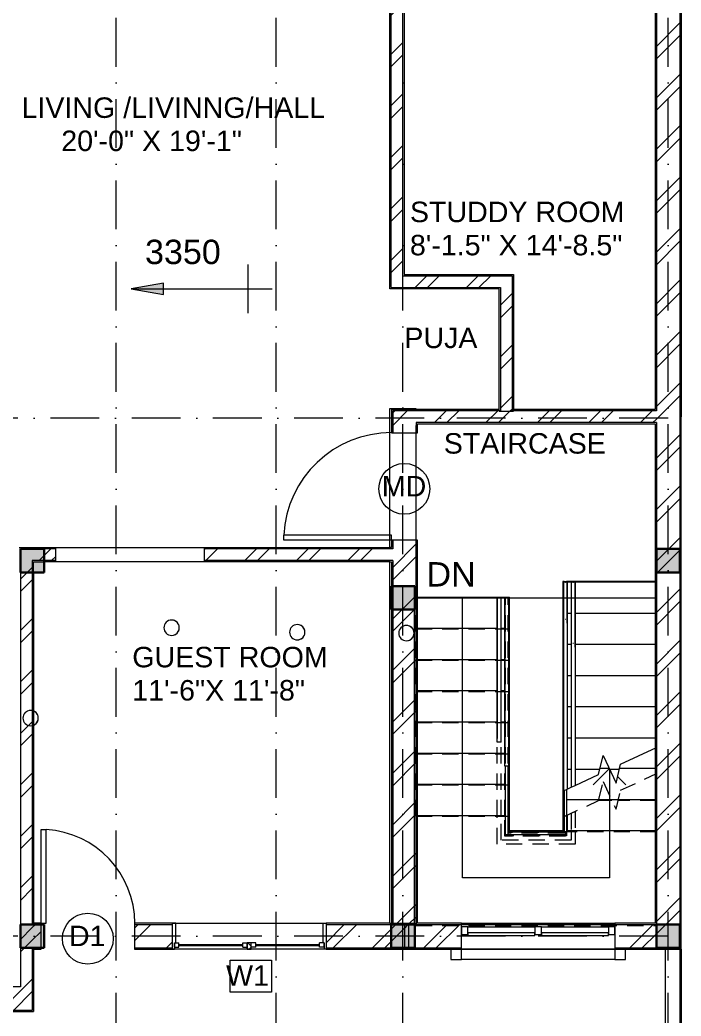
# Model space of a CAD drawing. Header units: millimetres. Extents: x -12349 to 27424, y -32504 to 3768.
# Drawn here: x 14872 to 21330, y -16744 to -7011 of the extents above; entities that cross this region are included whole.
import ezdxf

# ---------------------------------------------------------------- set-up
doc = ezdxf.new("R2010")
doc.units = ezdxf.units.MM
doc.linetypes.add('Dash Dot 3_16_', pattern=[793.75, 476.25, -158.75, 0, -158.75])
doc.linetypes.add('Overhead 1_16_', pattern=[257.96875, 158.75, -99.21875])
for name, color, linetype, lineweight in [('A-DOOR', 7, 'Continuous', 13), ('A-DOOR-1', 7, 'Continuous', 9), ('A-DOOR-2', 7, 'Continuous', 20), ('A-DOOR-IDEN', 7, 'Continuous', 9), ('A-FLOR-HRAL', 6, 'Continuous', 9), ('A-FLOR-HRAL-1', 6, 'Overhead 1_16_', 9), ('A-FLOR-HRAL-MBND', 6, 'Overhead 1_16_', 9), ('A-GENM', 8, 'Continuous', 9), ('A-GENM-1', 8, 'Continuous', 20), ('A-GLAZ', 6, 'Continuous', 13), ('A-GLAZ-1', 6, 'Continuous', 30), ('A-GLAZ-2', 6, 'Continuous', 20), ('A-GLAZ-3', 6, 'Continuous', 9), ('A-GLAZ-CURT', 52, 'Continuous', 9), ('A-GLAZ-CURT-1', 52, 'Continuous', 13), ('A-GLAZ-CWMG', 51, 'Continuous', 9), ('A-GLAZ-CWMG-1', 51, 'Continuous', 20), ('A-GLAZ-IDEN', 7, 'Continuous', 9), ('A-ROOF-OTLN', 9, 'Continuous', 9), ('A-WALL', 4, 'Continuous', 13), ('A-WALL-1', 7, 'Continuous', 13), ('A-WALL-FNSH-1', 55, 'Continuous', 9), ('A-WALL-PATT-1', 8, 'Continuous', 9), ('E-LITE-EQPM', 33, 'Continuous', 9), ('G-ANNO-DIMS', 111, 'Continuous', 9), ('G-ANNO-TEXT-1', 37, 'Continuous', 9), ('S-COLS', 3, 'Continuous', 9), ('S-COLS-1', 3, 'Continuous', 30), ('S-GRID-1', 7, 'Dash Dot 3_16_', 9), ('S-STRS', 2, 'Continuous', 9), ('S-STRS-ANNO', 7, 'Continuous', 9), ('S-STRS-IDEN', 7, 'Continuous', 9), ('S-STRS-MBND', 2, 'Overhead 1_16_', 9), ('S-STRS-MBND-1', 2, 'Continuous', 9)]:
    doc.layers.add(name, color=color, linetype=linetype, lineweight=lineweight)
doc.styles.add('Arial', font='arial.ttf', dxfattribs={"height": 238.125})
doc.styles.add('Arial_2', font='arial.ttf', dxfattribs={"height": 200})
pattern_1 = [(45, (21317.15, 0), (-251.447, 251.447), []), (45, (21317.15, 381), (-251.447, 251.447), [])]

# ---------------------------------------------------------------- blocks, each defined once
blk = doc.blocks.new('M_Downlight - Recessed Can - 152mm Incandescent - 120V-252134-1ST FLOOR')
at = {"layer": 'E-LITE-EQPM'}
for start, end in [(360, 180), (180, 360)]:
    blk.add_arc((0, 0), 75, start, end, dxfattribs=at)
blk = doc.blocks.new('Railing - Railing-215944-1ST FLOOR')
at = {"layer": 'A-FLOR-HRAL'}
for p, q in [((12496.8, -1104.9), (12504.4, -1104.9)), ((12496.8, -1130.3), (12496.8, -1104.9)), ((12496.8, -1130.3), (12504.4, -1130.3)), ((14528.6, -1104.9), (14935.2, -1104.9)), ((14540.5, -1130.3), (14935.2, -1130.3)), ((14935.2, -1104.9), (14973.3, -1104.9)), ((14935.2, -1104.9), (14973.3, -1104.9)), ((14935.2, -1104.9), (14973.3, -1104.9)), ((14935.2, -1104.9), (14973.3, -1104.9)), ((14935.2, -1104.9), (14973.3, -1104.9)), ((14935.2, -1104.9), (14973.3, -1104.9)), ((14935.2, -1104.9), (14973.3, -1104.9)), ((14935.2, -1130.3), (14947.9, -1130.3)), ((14935.2, -1130.3), (14947.9, -1130.3)), ((14935.2, -1130.3), (14947.9, -1130.3)), ((14935.2, -1130.3), (14947.9, -1130.3)), ((14935.2, -1130.3), (14947.9, -1130.3)), ((14935.2, -1130.3), (14947.9, -1130.3)), ((14935.2, -1130.3), (14947.9, -1130.3)), ((14947.9, -1130.3), (14947.9, -1676.4)), ((14973.3, -1104.9), (14973.3, -1701.8)), ((14782.8, -1676.4), (14301.7, -1676.4)), ((14782.8, -1701.8), (14301.7, -1701.8)), ((14960.6, -1676.4), (14782.8, -1676.4)), ((14960.6, -1701.8), (14782.8, -1701.8))]:
    blk.add_line(p, q, dxfattribs=at)
blk = doc.blocks.new('Top Rail Type - Top Rail_Internal_-215961-1ST FLOOR')
at = {"layer": 'A-FLOR-HRAL'}
for p, q in [((14267.2, -1670), (12649.2, -1670)), ((12649.2, -1708.1), (14267.2, -1708.1)), ((14302, -1687.1), (14302, -1691.1))]:
    blk.add_line(p, q, dxfattribs=at)
at = {"layer": 'A-FLOR-HRAL', "flags": 128}
blk.add_lwpolyline([(12649.2, -1691.1), (12649.2, -1689.1), (12649.2, -1687.1)], dxfattribs=at)
blk = doc.blocks.new('Top Rail Type - Top Rail_Internal_-V18-1ST FLOOR')
at = {"layer": 'A-FLOR-HRAL'}
for p, q in [((12649.2, -1708.1), (12649.2, -1670)), ((14302.2, -1670), (12649.2, -1670)), ((14302.2, -1708.1), (12649.2, -1708.1)), ((14301.7, -1670), (14301.7, -1686)), ((14301.7, -1692.2), (14301.7, -1708.1))]:
    blk.add_line(p, q, dxfattribs=at)
blk = doc.blocks.new('Handrail Type - Handrail_Internal_-216587-1ST FLOOR')
at = {"layer": 'A-FLOR-HRAL'}
for p, q in [((14031.6, -1746.2), (12649.2, -1746.2)), ((12649.2, -1784.3), (14031.6, -1784.3)), ((14066.5, -1763.3), (14066.5, -1767.3))]:
    blk.add_line(p, q, dxfattribs=at)
at = {"layer": 'A-FLOR-HRAL', "flags": 128}
blk.add_lwpolyline([(12649.2, -1767.3), (12649.2, -1765.3), (12649.2, -1763.3)], dxfattribs=at)
blk = doc.blocks.new('Handrail Type - Handrail_Internal_-V19-1ST FLOOR')
at = {"layer": 'A-FLOR-HRAL'}
for p, q in [((12649.2, -1784.3), (12649.2, -1746.2)), ((14066.7, -1746.2), (12649.2, -1746.2)), ((14066.2, -1746.2), (14066.2, -1762.2)), ((14066.7, -1784.3), (12649.2, -1784.3)), ((14066.2, -1768.4), (14066.2, -1784.3))]:
    blk.add_line(p, q, dxfattribs=at)
blk = doc.blocks.new('M_Casement Dbl with Trim - 0812 x 1220mm-213429-1ST FLOOR')
at = {"layer": 'A-GLAZ-3'}
h = blk.add_hatch(dxfattribs=at)
h.set_pattern_fill('FP_2', color=256, style=0, pattern_type=2)
h.set_pattern_definition([(225, (-4205.1, -15944.85), (211.993, -211.993), []), (315, (-4205.1, -15944.85), (211.993, 211.993), [])])
h.paths.add_polyline_path([(-19.05, 146.1), (-19.05, 82.6), (19.05, 82.6), (19.05, 146.1)], flags=0)
at = {"layer": 'A-GLAZ-1'}
for p, q in [((-686.5, 104.825), (-63.5, 104.825)), ((63.5, 104.825), (686.5, 104.825))]:
    blk.add_line(p, q, dxfattribs=at)
at = {"layer": 'A-GLAZ-2'}
for p, q in [((-750, 146.05), (-730.95, 146.05)), ((-730.95, 82.6), (-730.95, 146.05)), ((-730.95, 127.05), (-730.95, 82.6)), ((-730.95, 127.05), (-686.5, 127.05)), ((-686.5, 127.05), (-686.5, 82.6)), ((-63.5, 127.05), (-63.5, 82.6)), ((-63.5, 127.05), (-19.05, 127.05)), ((-19.05, 146.1), (-19.05, 82.6)), ((-19.05, 146.1), (19.05, 146.1)), ((-19.05, 127.05), (-19.05, 82.6)), ((19.05, 146.1), (19.05, 82.6)), ((19.05, 127.05), (19.05, 82.6)), ((63.5, 127.05), (19.05, 127.05)), ((63.5, 127.05), (63.5, 82.6)), ((686.5, 127.05), (686.5, 82.6)), ((730.95, 127.05), (686.5, 127.05)), ((730.95, 82.6), (730.95, 146.05)), ((750, 146.05), (730.95, 146.05)), ((730.95, 127.05), (730.95, 82.6)), ((-730.95, 82.6), (-686.5, 82.6)), ((-730.95, 82.6), (-718.25, 82.6)), ((-718.25, -107.95), (-718.25, 82.6)), ((-63.5, 82.6), (-19.05, 82.6)), ((-19.05, 82.6), (19.05, 82.6)), ((63.5, 82.6), (19.05, 82.6)), ((730.95, 82.6), (686.5, 82.6)), ((718.25, 82.6), (718.25, -107.95)), ((-718.25, -107.95), (-750, -107.95)), ((718.25, -107.95), (750, -107.95))]:
    blk.add_line(p, q, dxfattribs=at)
at = {"layer": 'A-GLAZ-3'}
for p, q in [((19.05, 146.1), (-19.05, 146.1)), ((-19.05, 146.1), (-19.05, 82.6)), ((19.05, 82.6), (19.05, 146.1)), ((-19.05, 82.6), (19.05, 82.6))]:
    blk.add_line(p, q, dxfattribs=at)
blk = doc.blocks.new('Single-Flush - 36_ x 84_-213765-1ST FLOOR')
at = {"layer": 'A-DOOR-1'}
blk.add_arc((457.2, -127), 916.1, 180, 266.82115, dxfattribs=at)
at = {"layer": 'A-DOOR-2'}
for p, q in [((406.4, -127), (406.4, -1041.7)), ((457.2, -127), (406.4, -127)), ((457.2, -127), (457.2, -1041.7)), ((457.2, -1041.7), (406.4, -1041.7))]:
    blk.add_line(p, q, dxfattribs=at)
blk = doc.blocks.new('Single-Flush - D1-213815-1ST FLOOR')
at = {"layer": 'A-DOOR-1'}
blk.add_arc((525, -127), 1051.7, 180, 267.23136, dxfattribs=at)
at = {"layer": 'A-DOOR-2'}
for p, q in [((474.2, -127), (474.2, -1177.5)), ((525, -127), (474.2, -127)), ((525, -127), (525, -1177.5)), ((525, -1177.5), (474.2, -1177.5))]:
    blk.add_line(p, q, dxfattribs=at)
blk = doc.blocks.new('Railing - Railing-216675-1ST FLOOR')
at = {"layer": 'A-FLOR-HRAL-MBND'}
for p, q in [((14782.6, -1104.9), (14942.8, -1104.9)), ((14782.6, -1104.9), (14942.8, -1104.9)), ((14782.6, -1104.9), (14942.8, -1104.9)), ((14782.6, -1104.9), (14942.8, -1104.9)), ((14782.6, -1104.9), (14942.8, -1104.9)), ((14782.6, -1104.9), (14942.8, -1104.9)), ((14782.6, -1104.9), (14942.8, -1104.9)), ((14794.5, -1130.3), (14942.8, -1130.3)), ((14794.5, -1130.3), (14942.8, -1130.3)), ((14794.5, -1130.3), (14942.8, -1130.3)), ((14794.5, -1130.3), (14942.8, -1130.3)), ((14794.5, -1130.3), (14942.8, -1130.3)), ((14794.5, -1130.3), (14942.8, -1130.3)), ((14794.5, -1130.3), (14942.8, -1130.3)), ((14942.8, -1104.9), (14980.9, -1104.9)), ((14942.8, -1104.9), (14980.9, -1104.9)), ((14942.8, -1104.9), (14980.9, -1104.9)), ((14942.8, -1104.9), (14980.9, -1104.9)), ((14942.8, -1104.9), (14980.9, -1104.9)), ((14942.8, -1104.9), (14980.9, -1104.9)), ((14942.8, -1104.9), (14980.9, -1104.9)), ((14942.8, -1130.3), (14955.5, -1130.3)), ((14942.8, -1130.3), (14955.5, -1130.3)), ((14942.8, -1130.3), (14955.5, -1130.3)), ((14942.8, -1130.3), (14955.5, -1130.3)), ((14942.8, -1130.3), (14955.5, -1130.3)), ((14942.8, -1130.3), (14955.5, -1130.3)), ((14942.8, -1130.3), (14955.5, -1130.3)), ((14955.5, -1130.3), (14955.5, -1676.4)), ((14955.5, -1130.3), (14955.5, -1676.4)), ((14955.5, -1130.3), (14955.5, -1676.4)), ((14955.5, -1130.3), (14955.5, -1676.4)), ((14955.5, -1130.3), (14955.5, -1676.4)), ((14955.5, -1130.3), (14955.5, -1676.4)), ((14955.5, -1130.3), (14955.5, -1676.4)), ((14980.9, -1104.9), (14980.9, -1701.8)), ((14980.9, -1104.9), (14980.9, -1701.8)), ((14980.9, -1104.9), (14980.9, -1701.8)), ((14980.9, -1104.9), (14980.9, -1701.8)), ((14980.9, -1104.9), (14980.9, -1701.8)), ((14980.9, -1104.9), (14980.9, -1701.8)), ((14980.9, -1104.9), (14980.9, -1701.8)), ((12656.8, -1701.8), (12656.8, -1676.4)), ((14790.4, -1676.4), (12656.8, -1676.4)), ((12656.8, -1701.8), (12656.8, -1676.4)), ((14790.4, -1676.4), (12656.8, -1676.4)), ((12656.8, -1701.8), (12656.8, -1676.4)), ((14790.4, -1676.4), (12656.8, -1676.4)), ((12656.8, -1701.8), (12656.8, -1676.4)), ((14790.4, -1676.4), (12656.8, -1676.4)), ((12656.8, -1701.8), (12656.8, -1676.4)), ((14790.4, -1676.4), (12656.8, -1676.4)), ((12656.8, -1701.8), (12656.8, -1676.4)), ((14790.4, -1676.4), (12656.8, -1676.4)), ((12656.8, -1701.8), (12656.8, -1676.4)), ((14790.4, -1676.4), (12656.8, -1676.4)), ((14790.4, -1701.8), (12656.8, -1701.8)), ((14790.4, -1701.8), (12656.8, -1701.8)), ((14790.4, -1701.8), (12656.8, -1701.8)), ((14790.4, -1701.8), (12656.8, -1701.8)), ((14790.4, -1701.8), (12656.8, -1701.8)), ((14790.4, -1701.8), (12656.8, -1701.8)), ((14790.4, -1701.8), (12656.8, -1701.8)), ((14968.2, -1676.4), (14790.4, -1676.4)), ((14968.2, -1676.4), (14790.4, -1676.4)), ((14968.2, -1676.4), (14790.4, -1676.4)), ((14968.2, -1676.4), (14790.4, -1676.4)), ((14968.2, -1676.4), (14790.4, -1676.4)), ((14968.2, -1676.4), (14790.4, -1676.4)), ((14968.2, -1676.4), (14790.4, -1676.4)), ((14968.2, -1701.8), (14790.4, -1701.8)), ((14968.2, -1701.8), (14790.4, -1701.8)), ((14968.2, -1701.8), (14790.4, -1701.8)), ((14968.2, -1701.8), (14790.4, -1701.8)), ((14968.2, -1701.8), (14790.4, -1701.8)), ((14968.2, -1701.8), (14790.4, -1701.8)), ((14968.2, -1701.8), (14790.4, -1701.8))]:
    blk.add_line(p, q, dxfattribs=at)
blk = doc.blocks.new('Top Rail Type - Top Rail_Internal_-216683-1ST FLOOR')
at = {"layer": 'A-FLOR-HRAL'}
for p, q in [((12903.6, -1098.6), (12504.4, -1098.6)), ((12504.4, -1136.7), (12903.6, -1136.7)), ((12868.7, -1115.6), (12868.7, -1119.6))]:
    blk.add_line(p, q, dxfattribs=at)
at = {"layer": 'A-FLOR-HRAL', "flags": 128}
blk.add_lwpolyline([(12504.4, -1119.6), (12504.4, -1117.6), (12504.4, -1115.6)], dxfattribs=at)
blk = doc.blocks.new('Top Rail Type - Top Rail_Internal_-V21-1ST FLOOR')
at = {"layer": 'A-FLOR-HRAL'}
for p, q in [((12504.4, -1098.6), (12504.4, -1136.7)), ((12504.4, -1098.6), (14525.7, -1098.6)), ((12504.4, -1136.7), (14543.4, -1136.7)), ((14543.4, -1136.7), (14525.7, -1098.6))]:
    blk.add_line(p, q, dxfattribs=at)
at = {"layer": 'A-FLOR-HRAL-1'}
for p, q in [((14797.4, -1136.7), (14779.7, -1098.6)), ((14779.7, -1098.6), (14942.8, -1098.6)), ((14797.4, -1136.7), (14942.8, -1136.7)), ((14942.8, -1098.6), (14942.8, -1136.7)), ((14987.2, -1117.6), (14949.1, -1117.6)), ((14949.1, -1117.6), (14949.1, -1670)), ((14987.2, -1117.6), (14987.2, -1708.1)), ((12656.8, -1708.1), (12656.8, -1670)), ((14790.4, -1670), (12656.8, -1670)), ((14790.4, -1708.1), (12656.8, -1708.1)), ((14949.1, -1670), (14790.4, -1670)), ((14987.2, -1708.1), (14790.4, -1708.1))]:
    blk.add_line(p, q, dxfattribs=at)
blk = doc.blocks.new('Handrail Type - Handrail_Internal_-216697-1ST FLOOR')
at = {"layer": 'A-FLOR-HRAL'}
for p, q in [((13138.9, -1022.4), (12504.4, -1022.4)), ((12504.4, -1060.5), (13138.9, -1060.5)), ((13104.1, -1039.4), (13104.1, -1043.4))]:
    blk.add_line(p, q, dxfattribs=at)
at = {"layer": 'A-FLOR-HRAL', "flags": 128}
blk.add_lwpolyline([(12504.4, -1043.4), (12504.4, -1041.4), (12504.4, -1039.4)], dxfattribs=at)
blk = doc.blocks.new('Handrail Type - Handrail_Internal_-V22-1ST FLOOR')
at = {"layer": 'A-FLOR-HRAL'}
for p, q in [((12504.4, -1022.4), (12504.4, -1060.5)), ((12504.4, -1022.4), (14490.1, -1022.4)), ((12504.4, -1060.5), (14507.9, -1060.5)), ((14507.9, -1060.5), (14490.1, -1022.4))]:
    blk.add_line(p, q, dxfattribs=at)
at = {"layer": 'A-FLOR-HRAL-1'}
for p, q in [((14761.9, -1060.5), (14744.1, -1022.4)), ((14744.1, -1022.4), (14942.8, -1022.4)), ((14761.9, -1060.5), (14942.8, -1060.5)), ((14942.8, -1022.4), (15063.4, -1022.4)), ((14942.8, -1060.5), (15025.3, -1060.5)), ((15025.3, -1060.5), (15025.3, -1746.2)), ((15063.4, -1022.4), (15063.4, -1784.3)), ((12656.8, -1784.3), (12656.8, -1746.2)), ((14790.4, -1746.2), (12656.8, -1746.2)), ((15025.3, -1746.2), (14790.4, -1746.2)), ((14790.4, -1784.3), (12656.8, -1784.3)), ((15063.4, -1784.3), (14790.4, -1784.3))]:
    blk.add_line(p, q, dxfattribs=at)
blk = doc.blocks.new('System Panel - Glazed-243344-1ST FLOOR')
at = {"layer": 'A-GLAZ-CURT-1'}
for p, q in [((327.375, 44.45), (-327.375, 44.45)), ((-327.375, 44.45), (-327.375, 19.05)), ((-327.375, 19.05), (327.375, 19.05)), ((327.375, 19.05), (327.375, 44.45))]:
    blk.add_line(p, q, dxfattribs=at)
blk = doc.blocks.new('curtain wall cover - curtain wall cover-220075-1ST FLOOR')
at = {"layer": 'A-GENM'}
for p, q in [((16090.9, -2133.2), (16090.9, -633.2)), ((16190.9, -633.2), (16190.9, -2133.2))]:
    blk.add_line(p, q, dxfattribs=at)
at = {"layer": 'A-GENM-1'}
for p, q in [((16190.9, -531.6), (16090.9, -531.6)), ((16090.9, -531.6), (16090.9, -633.2)), ((16190.9, -633.2), (16190.9, -531.6)), ((16090.9, -633.2), (16190.9, -633.2)), ((16190.9, -2133.2), (16090.9, -2133.2)), ((16090.9, -2133.2), (16090.9, -2234.8)), ((16190.9, -2234.8), (16190.9, -2133.2)), ((16090.9, -2234.8), (16190.9, -2234.8))]:
    blk.add_line(p, q, dxfattribs=at)
blk = doc.blocks.new('Rectangular Mullion - 2_5_ x 5_ rectangular-243341-1ST FLOOR')
at = {"layer": 'A-GLAZ-CWMG-1'}
for p, q in [((-31.75, 37.5), (31.75, 37.5)), ((-31.75, -37.5), (-31.75, 37.5)), ((31.75, 37.5), (31.75, -37.5)), ((31.75, -37.5), (-31.75, -37.5))]:
    blk.add_line(p, q, dxfattribs=at)
blk = doc.blocks.new('Rectangular Mullion - 2_5_ x 5_ rectangular-243348-1ST FLOOR')
at = {"layer": 'A-GLAZ-CWMG-1'}
for p, q in [((-63.5, 37.5), (0, 37.5)), ((-63.5, -37.5), (-63.5, 37.5)), ((0, 37.5), (0, -37.5)), ((0, -37.5), (-63.5, -37.5))]:
    blk.add_line(p, q, dxfattribs=at)
blk = doc.blocks.new('Rectangular Mullion - 2_5_ x 5_ rectangular-243343-1ST FLOOR')
at = {"layer": 'A-GLAZ-CWMG'}
blk.add_line((-1351.5, -15872.9), (-696.7, -15872.9), dxfattribs=at)
blk = doc.blocks.new('Rectangular Mullion - 2_5_ x 5_ rectangular-243351-1ST FLOOR')
at = {"layer": 'A-GLAZ-CWMG-1'}
for p, q in [((0, 37.5), (-63.5, 37.5)), ((-63.5, 37.5), (-63.5, -37.5)), ((0, -37.5), (0, 37.5)), ((-63.5, -37.5), (0, -37.5))]:
    blk.add_line(p, q, dxfattribs=at)
blk = doc.blocks.new('M_Window Tag - M_Window Tag-222506-1ST FLOOR')
at = {"layer": 'A-GLAZ-IDEN'}
for p, q in [((-1.877, -1.595), (-1.877, 1.523)), ((-1.877, 1.523), (2.16, 1.523)), ((2.16, 1.523), (2.16, -1.595)), ((2.16, -1.595), (-1.877, -1.595))]:
    blk.add_line(p, q, dxfattribs=at)
blk = doc.blocks.new('M_Door Tag - M_Door Tag-221952-1ST FLOOR')
at = {"layer": 'A-DOOR-IDEN'}
blk.add_circle((-0.007, -0.227), 2.484, dxfattribs=at)
blk = doc.blocks.new('Spot Elevations - Spot Elevation - Crosshair-51103-1ST FLOOR')
at = {"layer": 'G-ANNO-DIMS'}
for p, q in [((0, 2.38125), (0, -2.38125)), ((2.38125, 0), (-2.38125, 0))]:
    blk.add_line(p, q, dxfattribs=at)

msp = doc.modelspace()

# ---------------------------------------------------------------- hatches: boundary and pattern name
at = {"layer": 'A-WALL-PATT-1'}
h = msp.add_hatch(dxfattribs=at)
h.set_pattern_fill('FP_1', color=256, style=0, pattern_type=2)
h.set_pattern_definition(pattern_1)
h.paths.add_polyline_path([(21088.6, -10887.9), (21317.2, -10887.9), (21317.2, -228.6), (21088.6, -228.6), (21088.6, -10830.8)], flags=0)
h = msp.add_hatch(dxfattribs=at)
h.set_pattern_fill('FP_1', color=256, style=0, pattern_type=2)
h.set_pattern_definition(pattern_1)
h.paths.add_polyline_path([(18497.8, -9512.3), (18612.1, -9512.3), (18612.1, -6362.7), (18497.8, -6362.7), (18497.8, -9499.6)], flags=0)
h = msp.add_hatch(dxfattribs=at)
h.set_pattern_fill('FP_1', color=256, style=0, pattern_type=2)
h.set_pattern_definition(pattern_1)
h.paths.add_polyline_path([(19564.6, -9626.6), (19564.6, -9512.3), (18497.8, -9512.3), (18497.8, -9626.6), (19551.9, -9626.6)], flags=0)
h = msp.add_hatch(dxfattribs=at)
h.set_pattern_fill('FP_1', color=256, style=0, pattern_type=2)
h.set_pattern_definition(pattern_1)
h.paths.add_polyline_path([(19678.9, -10830.8), (19678.9, -9512.3), (19564.6, -9512.3), (19564.6, -10830.8)], flags=0)
h = msp.add_hatch(dxfattribs=at)
h.set_pattern_fill('FP_1', color=256, style=0, pattern_type=2)
h.set_pattern_definition(pattern_1)
h.paths.add_polyline_path([(18741.4, -15849.6), (18741.4, -12094.7), (18512.8, -12094.7), (18512.8, -15849.6), (18692.1, -15849.6)], flags=0)
h.paths.add_polyline_path([(18741.4, -11044.7), (18741.4, -10830.8), (18512.8, -10830.8), (18512.8, -11044.7)], flags=0)
h = msp.add_hatch(dxfattribs=at)
h.set_pattern_fill('FP_1', color=256, style=0, pattern_type=2)
h.set_pattern_definition(pattern_1)
h.paths.add_polyline_path([(21075.9, -10945.1), (21088.6, -10945.1), (21088.6, -10830.8), (18741.4, -10830.8), (18741.4, -10945.1), (20985.6, -10945.1)], flags=0)
h = msp.add_hatch(dxfattribs=at)
h.set_pattern_fill('FP_1', color=256, style=0, pattern_type=2)
h.set_pattern_definition(pattern_1)
h.paths.add_polyline_path([(21313.3, -16078.2), (21317.2, -16078.2), (21317.2, -10887.9), (21088.6, -10887.9), (21088.6, -16078.2)], flags=0)
h = msp.add_hatch(dxfattribs=at)
h.set_pattern_fill('FP_1', color=256, style=0, pattern_type=2)
h.set_pattern_definition(pattern_1)
h.paths.add_polyline_path([(14878.3, -16459.2), (14992.6, -16459.2), (14992.6, -12179.3), (14878.3, -12179.3), (14878.3, -16446.5)], flags=0)
h = msp.add_hatch(dxfattribs=at)
h.set_pattern_fill('FP_1', color=256, style=0, pattern_type=2)
h.set_pattern_definition(pattern_1)
h.paths.add_polyline_path([(18500.1, -12293.6), (18512.8, -12293.6), (18512.8, -12179.3), (16671.2, -12179.3), (16671.2, -12293.6), (18364.5, -12293.6)], flags=0)
h.paths.add_polyline_path([(15005.3, -12293.6), (15221.7, -12293.6), (15221.7, -12179.3), (14992.6, -12179.3), (14992.6, -12293.6)], flags=0)
h = msp.add_hatch(dxfattribs=at)
h.set_pattern_fill('FP_1', color=256, style=0, pattern_type=2)
h.set_pattern_definition(pattern_1)
h.paths.add_polyline_path([(18671.5, -16078.2), (18671.5, -15849.6), (17862.1, -15849.6), (17862.1, -16078.2), (18364.5, -16078.2)], flags=0)
h.paths.add_polyline_path([(16362.1, -16078.2), (16362.1, -15849.6), (15992.6, -15849.6), (15992.6, -16078.2)], flags=0)
h.paths.add_polyline_path([(15078.2, -16078.2), (15078.2, -15849.6), (14992.6, -15849.6), (14992.6, -16078.2), (15005.3, -16078.2)], flags=0)
h = msp.add_hatch(dxfattribs=at)
h.set_pattern_fill('FP_1', color=256, style=0, pattern_type=2)
h.set_pattern_definition(pattern_1)
h.paths.add_polyline_path([(20683.9, -16078.2), (21088.6, -16078.2), (21088.6, -15849.6), (20683.9, -15849.6)], flags=0)
h.paths.add_polyline_path([(19019.8, -16078.2), (19183.9, -16078.2), (19183.9, -15849.6), (18627.1, -15849.6), (18627.1, -16078.2), (18692.1, -16078.2)], flags=0)
h = msp.add_hatch(dxfattribs=at)
h.set_pattern_fill('FP_1', color=256, style=0, pattern_type=2)
h.set_pattern_definition(pattern_1)
h.paths.add_polyline_path([(14992.6, -16687.8), (14992.6, -16459.2), (14361.4, -16459.2), (14361.4, -16687.8)], flags=0)
h.paths.add_polyline_path([(12861.4, -16687.8), (12861.4, -16459.2), (12399.5, -16459.2), (12399.5, -16687.8), (12466.9, -16687.8)], flags=0)
at = {"layer": 'G-ANNO-DIMS'}
msp.add_hatch(color=256, dxfattribs=at).paths.add_polyline_path([(15957.3, -9637.2), (16274.8, -9693.2), (16274.8, -9581.3)], flags=0)
at = {"layer": 'S-COLS'}
for points in [[(15108.3, -12409.3), (15108.3, -12179.3), (14878.3, -12179.3), (14878.3, -12409.3)], [(21318.6, -12409.3), (21318.6, -12179.3), (21088.6, -12179.3), (21088.6, -12409.3)], [(18727.8, -12771.8), (18727.8, -12541.8), (18497.8, -12541.8), (18497.8, -12771.8)], [(15108.3, -16078.2), (15108.3, -15848.2), (14878.3, -15848.2), (14878.3, -16078.2)], [(18692.1, -16078.2), (18727.8, -16078.2), (18727.8, -15848.2), (18497.8, -15848.2), (18497.8, -16078.2)], [(21318.6, -16078.2), (21318.6, -15848.2), (21088.6, -15848.2), (21088.6, -16078.2), (21313.3, -16078.2)]]:
    msp.add_hatch(color=256, dxfattribs=at).paths.add_polyline_path(points, flags=0)

# ---------------------------------------------------------------- linework, layer by layer
at = {"layer": 'A-ROOF-OTLN'}
for p, q in [((18727.8, -12656.8), (21075.9, -12656.8)), ((18726.4, -15836.9), (18726.4, -12771.8))]:
    msp.add_line(p, q, dxfattribs=at)
for centre, start, end in [((16353.4, -12949), 90, 270), ((16353.4, -12949), 270, 90), ((17581.1, -12993.4), 90, 270), ((17581.1, -12993.4), 270, 90), ((18646.6, -13001.7), 90, 270), ((18646.6, -13001.7), 270, 90), ((14976.5, -13832), 90, 270), ((14976.5, -13832), 270, 90)]:
    msp.add_arc(centre, 75, start, end, dxfattribs=at)
at = {"layer": 'A-WALL'}
for p, q in [((21329.9, 12.7), (21329.9, -10887.9)), ((18485.1, -9639.3), (18485.1, -6375.4)), ((18624.8, -6375.4), (18624.8, -9499.6)), ((18624.8, -9499.6), (19691.6, -9499.6)), ((19691.6, -9499.6), (19691.6, -10833.1)), ((19551.9, -9639.3), (18485.1, -9639.3)), ((19551.9, -10833.1), (19551.9, -9639.3)), ((18485.1, -12166.6), (18485.1, -10807.7)), ((18485.1, -10807.7), (18739.1, -10807.7)), ((18739.1, -10807.7), (18739.1, -10833.1)), ((19551.9, -10833.1), (19691.6, -10833.1)), ((18739.1, -10972.8), (18739.1, -15836.9)), ((14865.6, -12166.6), (18485.1, -12166.6)), ((18485.1, -12306.3), (15108.3, -12306.3)), ((18485.1, -15836.9), (18485.1, -12306.3)), ((15005.3, -12409.3), (15005.3, -15848.2)), ((21088.6, -12656.8), (21075.9, -12656.8)), ((16362.1, -15836.9), (17862.1, -15836.9)), ((18485.1, -15836.9), (18726.4, -15836.9)), ((18726.4, -15836.9), (18726.4, -15848.2)), ((18727.8, -15849.6), (20683.9, -15849.6)), ((19183.9, -15836.9), (20683.9, -15836.9)), ((15005.3, -16078.2), (15005.3, -16700.5)), ((17093, -16090.9), (16362.1, -16090.9)), ((17862.1, -16090.9), (17131.1, -16090.9)), ((20683.9, -16090.9), (19183.9, -16090.9)), ((21177.5, -19915.9), (21177.5, -16090.9)), ((21329.9, -16090.9), (21329.9, -27432))]:
    msp.add_line(p, q, dxfattribs=at)
at = {"layer": 'A-WALL-1'}
for p, q in [((21317.2, 0), (21317.2, -20055.6)), ((18497.8, -9626.6), (18497.8, -6362.7)), ((18612.1, -9512.3), (18612.1, -6362.7)), ((21088.6, -6362.7), (21088.6, -10830.8)), ((18612.1, -9512.3), (19678.9, -9512.3)), ((19678.9, -9512.3), (19678.9, -10830.8)), ((18497.8, -9626.6), (19564.6, -9626.6)), ((19564.6, -9626.6), (19564.6, -10830.8)), ((18512.8, -10830.8), (18512.8, -11044.7)), ((19564.6, -10830.8), (18512.8, -10830.8)), ((21088.6, -10830.8), (19678.9, -10830.8)), ((18741.4, -10945.1), (18741.4, -11044.7)), ((21088.6, -10945.1), (18741.4, -10945.1)), ((21088.6, -10945.1), (21088.6, -15849.6)), ((18512.8, -11044.7), (18741.4, -11044.7)), ((18741.4, -12094.7), (18512.8, -12094.7)), ((18512.8, -12094.7), (18512.8, -12179.3)), ((18741.4, -12094.7), (18741.4, -15849.6)), ((14878.3, -12179.3), (14878.3, -16459.2)), ((15221.7, -12179.3), (14878.3, -12179.3)), ((15221.7, -12293.6), (15221.7, -12179.3)), ((16671.2, -12179.3), (16671.2, -12293.6)), ((18512.8, -12179.3), (16671.2, -12179.3)), ((14992.6, -12293.6), (14992.6, -15849.6)), ((15221.7, -12293.6), (14992.6, -12293.6)), ((18512.8, -12293.6), (16671.2, -12293.6)), ((18512.8, -12293.6), (18512.8, -15849.6)), ((14992.6, -15849.6), (15078.2, -15849.6)), ((15078.2, -16078.2), (15078.2, -15849.6)), ((15992.6, -15849.6), (15992.6, -16078.2)), ((15992.6, -15849.6), (16362.1, -15849.6)), ((16362.1, -16078.2), (16362.1, -15849.6)), ((17862.1, -15849.6), (17862.1, -16078.2)), ((17862.1, -15849.6), (18512.8, -15849.6)), ((18627.1, -15849.6), (18627.1, -16078.2)), ((18671.5, -16078.2), (18671.5, -15849.6)), ((19183.9, -16078.2), (19183.9, -15849.6)), ((20683.9, -15849.6), (20683.9, -16078.2)), ((20683.9, -15849.6), (21088.6, -15849.6)), ((14992.6, -16078.2), (14992.6, -16687.8)), ((14992.6, -16078.2), (15078.2, -16078.2)), ((15992.6, -16078.2), (16362.1, -16078.2)), ((17862.1, -16078.2), (19183.9, -16078.2)), ((20683.9, -16078.2), (21317.2, -16078.2)), ((14878.3, -16459.2), (14361.4, -16459.2)), ((14992.6, -16687.8), (14361.4, -16687.8))]:
    msp.add_line(p, q, dxfattribs=at)
at = {"layer": 'A-WALL-FNSH-1'}
for p, q in [((21075.9, -6375.4), (21075.9, -10818.1)), ((18500.1, -10818.1), (18500.1, -11044.7)), ((19551.9, -10818.1), (18500.1, -10818.1)), ((21075.9, -10818.1), (19691.6, -10818.1)), ((21329.9, -16090.9), (21329.9, -10887.9)), ((18754.1, -11044.7), (18754.1, -10957.8)), ((18754.1, -10957.8), (21075.9, -10957.8)), ((21075.9, -10957.8), (21075.9, -15836.9)), ((18500.1, -11044.7), (18512.8, -11044.7)), ((18741.4, -11044.7), (18754.1, -11044.7)), ((18512.8, -12094.7), (18500.1, -12094.7)), ((18500.1, -12094.7), (18500.1, -12166.6)), ((18754.1, -12094.7), (18741.4, -12094.7)), ((18754.1, -15836.9), (18754.1, -12094.7)), ((15221.7, -12179.3), (15221.7, -12166.6)), ((16671.2, -12166.6), (16671.2, -12179.3)), ((18500.1, -12166.6), (18485.1, -12166.6)), ((15005.3, -12409.3), (15005.3, -12306.3)), ((15005.3, -12306.3), (15108.3, -12306.3)), ((15221.7, -12306.3), (15221.7, -12293.6)), ((16671.2, -12293.6), (16671.2, -12306.3)), ((18485.1, -12306.3), (18500.1, -12306.3)), ((18500.1, -12306.3), (18500.1, -15836.9)), ((15078.2, -15836.9), (15005.3, -15836.9)), ((15078.2, -15849.6), (15078.2, -15836.9)), ((16362.1, -15836.9), (15992.6, -15836.9)), ((15992.6, -15836.9), (15992.6, -15849.6)), ((16362.1, -15849.6), (16362.1, -15836.9)), ((18485.1, -15836.9), (17862.1, -15836.9)), ((17862.1, -15836.9), (17862.1, -15849.6)), ((18627.1, -15836.9), (18627.1, -15849.6)), ((18671.5, -15849.6), (18671.5, -15836.9)), ((19183.9, -15836.9), (18754.1, -15836.9)), ((19183.9, -15849.6), (19183.9, -15836.9)), ((21075.9, -15836.9), (20683.9, -15836.9)), ((20683.9, -15836.9), (20683.9, -15849.6)), ((15005.3, -16090.9), (15078.2, -16090.9)), ((15078.2, -16090.9), (15078.2, -16078.2)), ((15992.6, -16078.2), (15992.6, -16090.9)), ((15992.6, -16090.9), (16362.1, -16090.9)), ((16362.1, -16090.9), (16362.1, -16078.2)), ((17862.1, -16078.2), (17862.1, -16090.9)), ((17862.1, -16090.9), (19183.9, -16090.9)), ((18627.1, -16078.2), (18627.1, -16090.9)), ((18671.5, -16090.9), (18671.5, -16078.2)), ((19183.9, -16090.9), (19183.9, -16078.2)), ((20683.9, -16078.2), (20683.9, -16090.9)), ((20683.9, -16090.9), (21329.9, -16090.9)), ((14361.4, -16700.5), (15005.3, -16700.5))]:
    msp.add_line(p, q, dxfattribs=at)
at = {"layer": 'G-ANNO-DIMS'}
for p, q in [((16274.8, -9581.3), (15957.3, -9637.2)), ((16274.8, -9693.2), (16274.8, -9581.3)), ((15957.3, -9637.2), (16274.8, -9693.2)), ((15957.3, -9637.2), (16213, -9637.2)), ((16213, -9637.2), (17098.1, -9637.2))]:
    msp.add_line(p, q, dxfattribs=at)
at = {"layer": 'S-COLS-1'}
for p, q in [((15108.3, -12179.3), (14878.3, -12179.3)), ((14878.3, -12179.3), (14878.3, -12409.3)), ((15108.3, -12409.3), (15108.3, -12179.3)), ((21318.6, -12179.3), (21088.6, -12179.3)), ((21088.6, -12179.3), (21088.6, -12409.3)), ((21318.6, -12409.3), (21318.6, -12179.3)), ((14878.3, -12409.3), (15108.3, -12409.3)), ((21088.6, -12409.3), (21318.6, -12409.3)), ((18727.8, -12541.8), (18497.8, -12541.8)), ((18497.8, -12541.8), (18497.8, -12771.8)), ((18727.8, -12771.8), (18727.8, -12541.8)), ((18497.8, -12771.8), (18727.8, -12771.8)), ((15108.3, -15848.2), (14878.3, -15848.2)), ((14878.3, -15848.2), (14878.3, -16078.2)), ((15108.3, -16078.2), (15108.3, -15848.2)), ((18727.8, -15848.2), (18497.8, -15848.2)), ((18497.8, -15848.2), (18497.8, -16078.2)), ((18727.8, -16078.2), (18727.8, -15848.2)), ((21318.6, -15848.2), (21088.6, -15848.2)), ((21088.6, -15848.2), (21088.6, -16078.2)), ((21318.6, -16078.2), (21318.6, -15848.2)), ((14878.3, -16078.2), (15108.3, -16078.2)), ((18497.8, -16078.2), (18727.8, -16078.2)), ((21088.6, -16078.2), (21318.6, -16078.2))]:
    msp.add_line(p, q, dxfattribs=at)
at = {"layer": 'S-GRID-1'}
for p, q in [((15811.7, -28901.4), (15811.7, 1730.3)), ((17373.8, -28901.4), (17373.8, 1730.3)), ((18612.1, -28901.4), (18612.1, 1730.3)), ((21202.9, -28901.4), (21202.9, 1730.3)), ((21202.9, -10902.9), (10713.1, -10902.9)), ((21202.9, -15963.9), (10713.1, -15963.9))]:
    msp.add_line(p, q, dxfattribs=at)
at = {"layer": 'S-STRS'}
for p, q in [((20186.9, -12496.8), (20174.2, -12496.8)), ((20174.2, -12496.8), (20174.2, -12504.4)), ((20180.5, -12504.4), (20174.2, -12504.4)), ((20174.2, -12504.4), (20174.2, -12809.2)), ((21075.9, -12496.8), (20212.3, -12496.8)), ((20256.7, -12504.4), (20218.6, -12504.4)), ((21075.9, -12504.4), (20294.8, -12504.4)), ((18754.1, -12649.2), (19532.8, -12649.2)), ((19570.9, -12649.2), (19609, -12649.2)), ((19647.1, -12649.2), (19653.5, -12649.2)), ((19653.5, -12954), (19653.5, -12649.2)), ((20174.2, -12809.2), (20174.2, -13114)), ((20180.5, -12809.2), (20174.2, -12809.2)), ((20256.7, -12809.2), (20218.6, -12809.2)), ((21075.9, -12809.2), (20294.8, -12809.2)), ((18754.1, -12954), (19532.8, -12954)), ((19570.9, -12954), (19609, -12954)), ((19647.1, -12954), (19653.5, -12954)), ((19653.5, -13258.8), (19653.5, -12954)), ((20174.2, -13114), (20174.2, -13418.8)), ((20180.5, -13114), (20174.2, -13114)), ((20256.7, -13114), (20218.6, -13114)), ((21075.9, -13114), (20294.8, -13114)), ((18754.1, -13258.8), (19532.8, -13258.8)), ((19570.9, -13258.8), (19609, -13258.8)), ((19647.1, -13258.8), (19653.5, -13258.8)), ((19653.5, -13563.6), (19653.5, -13258.8)), ((20174.2, -13418.8), (20174.2, -13723.6)), ((20180.5, -13418.8), (20174.2, -13418.8)), ((20256.7, -13418.8), (20218.6, -13418.8)), ((21075.9, -13418.8), (20294.8, -13418.8)), ((18754.1, -13563.6), (19532.8, -13563.6)), ((19570.9, -13563.6), (19609, -13563.6)), ((19647.1, -13563.6), (19653.5, -13563.6)), ((19653.5, -13868.4), (19653.5, -13563.6)), ((20174.2, -13723.6), (20174.2, -14028.4)), ((20180.5, -13723.6), (20174.2, -13723.6)), ((20256.7, -13723.6), (20218.6, -13723.6)), ((21075.9, -13723.6), (20294.8, -13723.6)), ((18754.1, -13868.4), (19532.8, -13868.4)), ((19570.9, -13868.4), (19609, -13868.4)), ((19647.1, -13868.4), (19653.5, -13868.4)), ((19653.5, -14173.2), (19653.5, -13868.4)), ((20174.2, -14028.4), (20174.2, -14333.2)), ((20180.5, -14028.4), (20174.2, -14028.4)), ((20256.7, -14028.4), (20218.6, -14028.4)), ((21075.9, -14028.4), (20294.8, -14028.4)), ((18754.1, -14173.2), (19609, -14173.2)), ((19647.1, -14173.2), (19653.5, -14173.2)), ((19653.5, -14478), (19653.5, -14173.2)), ((20174.2, -14333.2), (20174.2, -14546.4)), ((20180.5, -14333.2), (20174.2, -14333.2)), ((20256.7, -14333.2), (20218.6, -14333.2)), ((20535.7, -14333.2), (20294.8, -14333.2)), ((20627.8, -14325.6), (20537.5, -14325.6)), ((20727, -14333.2), (20631.4, -14333.2)), ((21075.9, -14325.6), (20728.9, -14325.6)), ((18754.1, -14478), (19615.4, -14478)), ((19640.8, -14478), (19653.5, -14478)), ((19653.5, -14782.8), (19653.5, -14478)), ((20174.2, -14546.4), (20174.2, -14630.4)), ((20174.2, -14630.4), (20174.2, -14935.2)), ((20186.9, -14630.4), (20174.2, -14630.4)), ((21075.9, -14630.4), (20212.3, -14630.4)), ((18754.1, -14782.8), (19615.4, -14782.8)), ((19640.8, -14782.8), (19653.5, -14782.8)), ((19653.5, -14935.2), (19653.5, -14782.8)), ((20174.2, -14935.2), (19653.5, -14935.2)), ((20186.9, -14935.2), (20174.2, -14935.2)), ((21075.9, -14935.2), (20212.3, -14935.2))]:
    msp.add_line(p, q, dxfattribs=at)
at = {"layer": 'S-STRS-ANNO'}
for p, q in [((19196.3, -12954), (19196.3, -12649.2)), ((19196.3, -13258.8), (19196.3, -12954)), ((19196.3, -13563.6), (19196.3, -13258.8)), ((19196.3, -13868.4), (19196.3, -13563.6)), ((19196.3, -14173.2), (19196.3, -13868.4)), ((19196.3, -14478), (19196.3, -14173.2)), ((20628.9, -14328), (20472.6, -14484.3)), ((20631.4, -14333.2), (20631.4, -14630.4)), ((20709.8, -14404.1), (20790.1, -14484.3)), ((19196.3, -14782.8), (19196.3, -14478)), ((20631.4, -14630.4), (20631.4, -14935.2)), ((19196.3, -15392.4), (19196.3, -14782.8)), ((20631.4, -14935.2), (20631.4, -15392.4)), ((20631.4, -15392.4), (19196.3, -15392.4))]:
    msp.add_line(p, q, dxfattribs=at)
at = {"layer": 'S-STRS-MBND'}
for p, q in [((18739.1, -12656.8), (19653.5, -12656.8)), ((18739.1, -14790.4), (18739.1, -12656.8)), ((19653.5, -14790.4), (19653.5, -12656.8)), ((18739.1, -12961.6), (19653.5, -12961.6)), ((18739.1, -13266.4), (19653.5, -13266.4)), ((18739.1, -13571.2), (19653.5, -13571.2)), ((18739.1, -13876), (19653.5, -13876)), ((18739.1, -14180.8), (19653.5, -14180.8)), ((20739.3, -14536.9), (21088.6, -14374)), ((18739.1, -14485.6), (19653.5, -14485.6)), ((20523.4, -14637.5), (20568.5, -14452.3)), ((20568.5, -14452.3), (20694.3, -14722.1)), ((20694.3, -14722.1), (20739.3, -14536.9)), ((21088.6, -14515.8), (21088.6, -14942.8)), ((20174.2, -14800.4), (20523.4, -14637.5)), ((20655, -14638), (20522.4, -14638)), ((21088.6, -14638), (20714.7, -14638)), ((18739.1, -14790.4), (18739.1, -15857.2)), ((18739.1, -14790.4), (19653.5, -14790.4)), ((19653.5, -14942.8), (19653.5, -14790.4)), ((20174.2, -14800.4), (20174.2, -14942.8)), ((20174.2, -14942.8), (19653.5, -14942.8)), ((21088.6, -14942.8), (20174.2, -14942.8)), ((21088.6, -15857.2), (21088.6, -14942.8)), ((18739.1, -15857.2), (21088.6, -15857.2))]:
    msp.add_line(p, q, dxfattribs=at)
at = {"layer": 'S-STRS-MBND-1'}
for p, q in [((20523.4, -14383.5), (20568.5, -14198.3)), ((20568.5, -14198.3), (20694.3, -14468.1)), ((20739.3, -14282.9), (21088.6, -14120)), ((20694.3, -14468.1), (20739.3, -14282.9)), ((20294.8, -14490.1), (20523.4, -14383.5)), ((20174.2, -14546.4), (20180.5, -14543.4)), ((20218.6, -14525.7), (20256.7, -14507.9))]:
    msp.add_line(p, q, dxfattribs=at)

# ---------------------------------------------------------------- block references
at = {"layer": 'A-DOOR'}
for name, p, rotation in [('Single-Flush - D1-213815-1ST FLOOR', (18627.1, -11569.7), 269.9999999999999), ('Single-Flush - 36_ x 84_-213765-1ST FLOOR', (15535.4, -15963.9), 180)]:
    msp.add_blockref(name, p, dxfattribs=dict(at, rotation=rotation))
at = {"layer": 'A-DOOR-IDEN', "xscale": 99.99999999999993, "yscale": 99.99999999999993, "zscale": 99.99999999999993}
for p in [(18627.1, -11569.7), (15535.4, -15963.9)]:
    msp.add_blockref('M_Door Tag - M_Door Tag-221952-1ST FLOOR', p, dxfattribs=at)
at = {"layer": 'A-FLOR-HRAL', "rotation": 269.9999999999997}
for name in ['Handrail Type - Handrail_Internal_-V22-1ST FLOOR', 'Top Rail Type - Top Rail_Internal_-V21-1ST FLOOR', 'Railing - Railing-215944-1ST FLOOR', 'Top Rail Type - Top Rail_Internal_-216683-1ST FLOOR', 'Handrail Type - Handrail_Internal_-216697-1ST FLOOR', 'Handrail Type - Handrail_Internal_-216587-1ST FLOOR', 'Handrail Type - Handrail_Internal_-V19-1ST FLOOR', 'Top Rail Type - Top Rail_Internal_-215961-1ST FLOOR', 'Top Rail Type - Top Rail_Internal_-V18-1ST FLOOR', 'Railing - Railing-216675-1ST FLOOR']:
    msp.add_blockref(name, (21317.2, 0), dxfattribs=at)
at = {"layer": 'A-GENM', "rotation": 269.9999999999997}
msp.add_blockref('curtain wall cover - curtain wall cover-220075-1ST FLOOR', (21317.2, 0), dxfattribs=at)
at = {"layer": 'A-GLAZ', "rotation": 180}
msp.add_blockref('M_Casement Dbl with Trim - 0812 x 1220mm-213429-1ST FLOOR', (17112.1, -15944.8), dxfattribs=at)
at = {"layer": 'A-GLAZ-CURT', "rotation": 180}
for p in [(19574.8, -15910.4), (20293.1, -15910.4)]:
    msp.add_blockref('System Panel - Glazed-243344-1ST FLOOR', p, dxfattribs=at)
at = {"layer": 'A-GLAZ-CWMG', "extrusion": (0, 0, -1)}
for name, p in [('Rectangular Mullion - 2_5_ x 5_ rectangular-243348-1ST FLOOR', (-19183.9, -15910.4)), ('Rectangular Mullion - 2_5_ x 5_ rectangular-243341-1ST FLOOR', (-19933.9, -15910.4))]:
    msp.add_blockref(name, p, dxfattribs=at)
at = {"layer": 'A-GLAZ-CWMG'}
for name, p in [('Rectangular Mullion - 2_5_ x 5_ rectangular-243343-1ST FLOOR', (20598.9, 0)), ('Rectangular Mullion - 2_5_ x 5_ rectangular-243343-1ST FLOOR', (21317.2, 0)), ('Rectangular Mullion - 2_5_ x 5_ rectangular-243351-1ST FLOOR', (20683.9, -15910.4))]:
    msp.add_blockref(name, p, dxfattribs=at)
at = {"layer": 'A-GLAZ-IDEN', "xscale": 99.99999999999993, "yscale": 99.99999999999993, "zscale": 99.99999999999993}
msp.add_blockref('M_Window Tag - M_Window Tag-222506-1ST FLOOR', (17112.1, -16350.5), dxfattribs=at)
at = {"layer": 'E-LITE-EQPM', "rotation": 269.9999999999997}
for p in [(16353.4, -12949), (17581.1, -12993.4), (18646.6, -13001.7), (14976.5, -13832)]:
    msp.add_blockref('M_Downlight - Recessed Can - 152mm Incandescent - 120V-252134-1ST FLOOR', p, dxfattribs=at)
at = {"layer": 'G-ANNO-DIMS', "extrusion": (0, 0, -1), "xscale": 99.99999999999993, "yscale": 99.99999999999993, "zscale": 99.99999999999993}
msp.add_blockref('Spot Elevations - Spot Elevation - Crosshair-51103-1ST FLOOR', (-17098.1, -9637.2), dxfattribs=at)

# ---------------------------------------------------------------- texts
at = {"layer": 'A-DOOR-IDEN', "char_height": 200, "attachment_point": 1, "style": 'Arial_2'}
for s, insert, width in [('MD', (18406.7, -11466.1), 529.114), ('D1', (15351, -15860.3), 440.928)]:
    msp.add_mtext(s, dxfattribs=dict(at, insert=insert, width=width))
at = {"layer": 'A-GLAZ-IDEN', "insert": (16885.2, -16247.3), "char_height": 200, "width": 529.114, "attachment_point": 1, "style": 'Arial_2'}
msp.add_mtext('W1', dxfattribs=at)
at = {"layer": 'G-ANNO-TEXT-1', "char_height": 200, "attachment_point": 1, "style": 'Arial_2'}
for s, insert, width in [('LIVING /LIVINNG/HALL', (14887.5, -7767.9), 3663.712), ('     20\'-0" X 19\'-1"', (14887.5, -8092), 2653.586), ('STUDDY ROOM', (18681.3, -8786.4), 2565.4), ('8\'-1.5" X 14\'-8.5"', (18681.3, -9110.5), 2557.383), ('PUJA ', (18626.7, -10017.2), 986.076), ('STAIRCASE', (19011.9, -11048), 1964.134), ('GUEST ROOM', (15969.2, -13136.2), 2340.927), ('11\'-6"X 11\'-8"', (15969.2, -13460.4), 2076.371)]:
    msp.add_mtext(s, dxfattribs=dict(at, insert=insert, width=width))

# ---------------------------------------------------------------- next in the draw order: texts
at = {"layer": 'G-ANNO-DIMS', "insert": (16093.8, -9158.1), "char_height": 238.12, "width": 886.267, "attachment_point": 1, "line_spacing_factor": 0.941778, "style": 'Arial', "bg_fill": 3, "box_fill_scale": 1.25, "bg_fill_color": 256, "bg_fill_true_color": 13158600, "bg_fill_transparency": 0}
msp.add_mtext('3350', dxfattribs=at)
at = {"layer": 'S-STRS-IDEN', "insert": (18843.4, -12308.4), "char_height": 238.12, "width": 574.108, "attachment_point": 1, "line_spacing_factor": 0.941778, "style": 'Arial', "bg_fill": 3, "box_fill_scale": 1.25, "bg_fill_color": 256, "bg_fill_true_color": 13158600, "bg_fill_transparency": 0}
msp.add_mtext('DN', dxfattribs=at)

doc.saveas('drawing.dxf')
